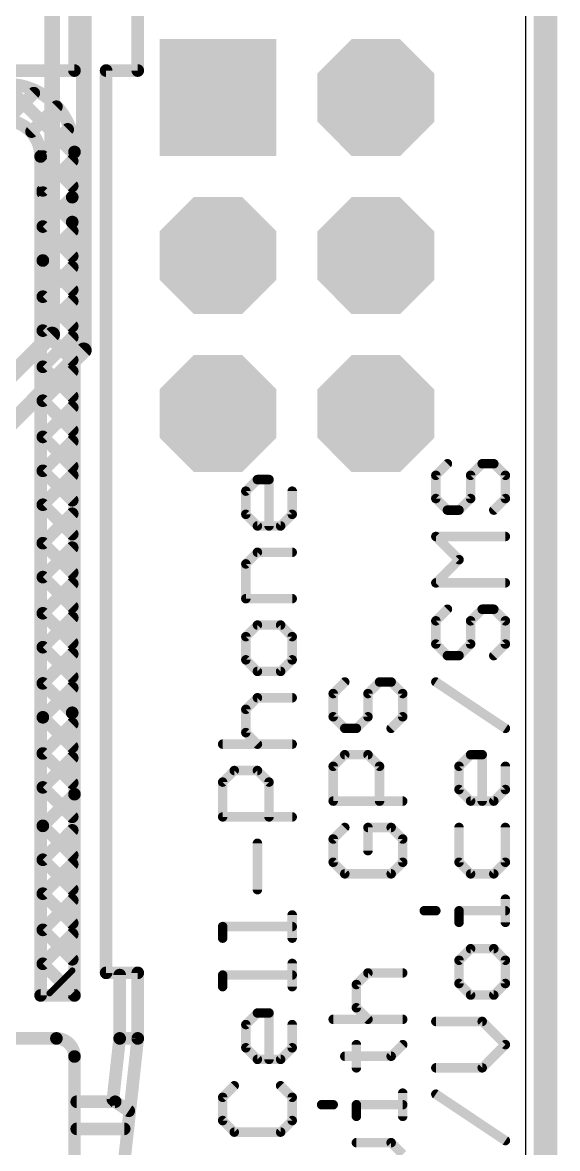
# Model space of a CAD drawing. Extents: x -21.4 to 69.1, y -5.3 to 64.3.
# Drawn here: x 60.48 to 69.09, y 13.59 to 31.69 of the extents above; entities that cross this region are included whole.
import ezdxf

# ---------------------------------------------------------------- set-up
doc = ezdxf.new("R2010")
doc.units = 0
for name, color, linetype in [('1', 12, 'CONTINUOUS'), ('16', 132, 'CONTINUOUS'), ('17', 110, 'CONTINUOUS'), ('20', 53, 'CONTINUOUS'), ('21', 40, 'CONTINUOUS'), ('29', 253, 'CONTINUOUS'), ('30', 253, 'CONTINUOUS'), ('51', 253, 'CONTINUOUS')]:
    doc.layers.add(name, color=color, linetype=linetype)

# ---------------------------------------------------------------- blocks, each defined once
blk = doc.blocks.new('OCTAGONP')
at = {"const_width": 0.5}
blk.add_lwpolyline([(-0.25, -0.1036), (-0.25, 0.1036), (-0.1036, 0.25), (0.1036, 0.25), (0.25, 0.1036), (0.25, -0.1036), (0.1036, -0.25), (-0.1036, -0.25), (-0.25, -0.1036), (-0.25, 0.1036)], dxfattribs=at)
blk = doc.blocks.new('SQUAREP')
blk.add_solid([(-0.5, -0.5), (0.5, -0.5), (-0.5, 0.5), (0.5, 0.5)])

msp = doc.modelspace()

# ---------------------------------------------------------------- linework, layer by layer
at = {"layer": '1', "const_width": 0.254}
for points in [[(68.961, -0.889), (68.961, 53.34)], [(60.96, 40.767), (60.96, 26.67)], [(61.468, 38.989), (61.468, 26.416)], [(49.403, 15.113), (60.96, 26.67)], [(49.657, 14.605), (61.468, 26.416)]]:
    msp.add_lwpolyline(points, dxfattribs=at)
at = {"layer": '1', "const_width": 0.127}
for points in [[(61.0049, 26.6251, 1), (60.9151, 26.7149)], [(60.8965, 26.67, 1), (61.0235, 26.67)], [(61.4045, 26.416, 1), (61.5315, 26.416)], [(61.5129, 26.3711, 1), (61.4231, 26.4609)]]:
    msp.add_lwpolyline(points, format="xyb", dxfattribs=at)
at = {"layer": '16', "const_width": 0.254}
msp.add_lwpolyline([(68.834, -0.889), (68.834, 53.34)], dxfattribs=at)
at = {"layer": '20'}
msp.add_line((68.58, 5.08), (68.58, 37.846), dxfattribs=at)
at = {"layer": '21'}
for points, const_width in [([(62.3367, 30.9143), (62.3367, 38.403)], 0.2032), ([(61.3188, 30.9143), (61.3188, 33.0228)], 0.2032), ([(46.1596, 30.9143), (61.3188, 30.9143)], 0.2032), ([(61.8277, 16.4095), (61.8277, 30.9143)], 0.2032), ([(61.8277, 30.9143), (62.3367, 30.9143)], 0.2032), ([(60.2282, 30.6598), (61.2824, 29.6056)], 0.2032), ([(60.2645, 30.1509), (60.6644, 30.5508)], 0.2032), ([(60.6281, 29.9328), (61.028, 30.3327)], 0.2032), ([(60.8098, 29.5692), (61.2097, 29.9691)], 0.2032), ([(61.3188, 29.6056), (61.3188, 19.2813)], 0.2032), ([(60.7735, 16.0459), (60.7735, 29.5329)], 0.2032), ([(60.8098, 29.5329), (61.2824, 29.0603)], 0.2032), ([(60.8098, 28.9876), (61.2824, 29.4602)], 0.2032), ([(60.8098, 28.9512), (61.2823, 28.4787)], 0.2032), ([(60.8098, 28.406), (61.2823, 28.8785)], 0.2032), ([(61.2823, 28.8785), (61.2824, 28.8785)], 0.2032), ([(60.8098, 28.406), (61.2824, 27.9334)], 0.2032), ([(61.2824, 28.3332), (60.8099, 27.8607)], 0.2032), ([(61.2823, 28.4787), (61.2824, 28.4787)], 0.2032), ([(60.8099, 27.8607), (60.8098, 27.8607)], 0.2032), ([(60.8098, 27.8607), (61.2824, 27.3881)], 0.2032), ([(61.2824, 27.7516), (60.8098, 27.279)], 0.2032), ([(60.8098, 27.279), (61.2824, 26.8064)], 0.2032), ([(61.2824, 27.2063), (60.8098, 26.7337)], 0.2032), ([(60.8098, 26.7337), (61.2824, 26.2611)], 0.2032), ([(61.2824, 26.6247), (60.8098, 26.1521)], 0.2032), ([(60.8098, 26.1521), (61.2824, 25.6795)], 0.2032), ([(61.2824, 26.0794), (60.8098, 25.6068)], 0.2032), ([(60.8098, 25.6068), (61.2824, 25.1342)], 0.2032), ([(61.2824, 25.4977), (60.8098, 25.0251)], 0.2032), ([(60.8098, 25.0251), (61.2824, 24.5525)], 0.2032), ([(61.2824, 24.9524), (60.8098, 24.4798)], 0.2032), ([(67.3177, 24.5935), (67.1312, 24.407)], 0.1524), ([(67.6905, 24.407), (67.877, 24.5935)], 0.1524), ([(67.877, 24.5935), (68.0634, 24.5935)], 0.1524), ([(68.0634, 24.5935), (68.2498, 24.407)], 0.1524), ([(60.8098, 24.4798), (61.2824, 24.0072)], 0.2032), ([(61.2824, 24.4071), (60.8098, 23.9345)], 0.2032), ([(67.1312, 24.407), (67.1312, 24.0342)], 0.1524), ([(67.6905, 24.0342), (67.6905, 24.407)], 0.1524), ([(68.2498, 24.407), (68.2498, 24.0342)], 0.1524), ([(64.0751, 24.153), (64.2615, 24.3395)], 0.1524), ([(64.2615, 24.3395), (64.448, 24.3395)], 0.1524), ([(64.448, 24.3395), (64.448, 23.5938)], 0.1524), ([(64.0751, 23.7802), (64.0751, 24.153)], 0.1524), ([(64.8208, 24.153), (64.8208, 23.7802)], 0.1524), ([(67.1312, 24.0342), (67.3177, 23.8478)], 0.1524), ([(67.5041, 23.8478), (67.6905, 24.0342)], 0.1524), ([(68.2498, 24.0342), (68.0634, 23.8478)], 0.1524), ([(60.8098, 23.9345), (61.2824, 23.4619)], 0.2032), ([(67.3177, 23.8478), (67.5041, 23.8478)], 0.1524), ([(61.2824, 23.7891), (60.8098, 23.3165)], 0.2032), ([(64.2615, 23.5938), (64.0751, 23.7802)], 0.1524), ([(64.8208, 23.7802), (64.6344, 23.5938)], 0.1524), ([(64.6344, 23.5938), (64.2615, 23.5938)], 0.1524), ([(60.8098, 23.3165), (61.2824, 22.8439)], 0.2032), ([(67.5041, 23.0512), (67.1312, 23.4241)], 0.1524), ([(67.1312, 23.4241), (68.2498, 23.4241)], 0.1524), ([(61.2824, 23.2438), (60.8098, 22.7712)], 0.2032), ([(64.0751, 22.9836), (64.2615, 23.1701)], 0.1524), ([(64.2615, 23.1701), (64.8208, 23.1701)], 0.1524), ([(64.0751, 22.4244), (64.0751, 22.9836)], 0.1524), ([(67.1312, 22.6784), (67.5041, 23.0512)], 0.1524), ([(60.8098, 22.7712), (61.2824, 22.2986)], 0.2032), ([(61.2824, 22.6622), (60.8098, 22.1896)], 0.2032), ([(68.2498, 22.6784), (67.1312, 22.6784)], 0.1524), ([(64.8208, 22.4244), (64.0751, 22.4244)], 0.1524), ([(60.8098, 22.1896), (61.2824, 21.717)], 0.2032), ([(67.3177, 22.2547), (67.1312, 22.0682)], 0.1524), ([(67.6905, 22.0682), (67.877, 22.2547)], 0.1524), ([(67.877, 22.2547), (68.0634, 22.2547)], 0.1524), ([(68.0634, 22.2547), (68.2498, 22.0682)], 0.1524), ([(61.2824, 22.1169), (60.8098, 21.6443)], 0.2032), ([(67.1312, 22.0682), (67.1312, 21.6954)], 0.1524), ([(67.6905, 21.6954), (67.6905, 22.0682)], 0.1524), ([(68.2498, 22.0682), (68.2498, 21.6954)], 0.1524), ([(64.2615, 22.0007), (64.0751, 21.8142)], 0.1524), ([(64.6344, 22.0007), (64.2615, 22.0007)], 0.1524), ([(64.8208, 21.8142), (64.6344, 22.0007)], 0.1524), ([(60.8098, 21.6443), (61.2824, 21.1717)], 0.2032), ([(64.0751, 21.8142), (64.0751, 21.4414)], 0.1524), ([(64.8208, 21.4414), (64.8208, 21.8142)], 0.1524), ([(67.1312, 21.6954), (67.3177, 21.509)], 0.1524), ([(67.5041, 21.509), (67.6905, 21.6954)], 0.1524), ([(68.2498, 21.6954), (68.0634, 21.509)], 0.1524), ([(61.2824, 21.5352), (60.8098, 21.0626)], 0.2032), ([(67.3177, 21.509), (67.5041, 21.509)], 0.1524), ([(64.0751, 21.4414), (64.2615, 21.255)], 0.1524), ([(64.6344, 21.255), (64.8208, 21.4414)], 0.1524), ([(64.2615, 21.255), (64.6344, 21.255)], 0.1524), ([(60.8098, 21.0626), (61.2823, 20.5901)], 0.2032), ([(61.2824, 20.9899), (60.8099, 20.5174)], 0.2032), ([(65.6667, 21.0853), (65.4802, 20.8989)], 0.1524), ([(66.0395, 20.8989), (66.2259, 21.0853)], 0.1524), ([(66.2259, 21.0853), (66.4124, 21.0853)], 0.1524), ([(66.4124, 21.0853), (66.5988, 20.8989)], 0.1524), ([(68.2498, 20.3396), (67.1312, 21.0853)], 0.1524), ([(64.0751, 20.6449), (64.2615, 20.8313)], 0.1524), ([(64.2615, 20.8313), (64.8208, 20.8313)], 0.1524), ([(65.4802, 20.8989), (65.4802, 20.526)], 0.1524), ([(66.0395, 20.526), (66.0395, 20.8989)], 0.1524), ([(66.5988, 20.8989), (66.5988, 20.526)], 0.1524), ([(61.2823, 20.5901), (61.2824, 20.5901)], 0.2032), ([(64.0751, 20.272), (64.0751, 20.6449)], 0.1524), ([(60.8099, 20.5174), (60.8098, 20.5174)], 0.2032), ([(60.8098, 20.5174), (61.2824, 20.0448)], 0.2032), ([(61.2824, 20.4083), (60.8098, 19.9357)], 0.2032), ([(65.4802, 20.526), (65.6667, 20.3396)], 0.1524), ([(65.8531, 20.3396), (66.0395, 20.526)], 0.1524), ([(66.5988, 20.526), (66.4124, 20.3396)], 0.1524), ([(64.2615, 20.0856), (64.0751, 20.272)], 0.1524), ([(65.6667, 20.3396), (65.8531, 20.3396)], 0.1524), ([(63.7022, 20.0856), (64.8208, 20.0856)], 0.1524), ([(60.8098, 19.9357), (61.2824, 19.4631)], 0.2032), ([(61.2824, 19.863), (60.8098, 19.3904)], 0.2032), ([(65.4802, 19.7295), (65.6667, 19.9159)], 0.1524), ([(65.6667, 19.9159), (66.0395, 19.9159)], 0.1524), ([(66.0395, 19.9159), (66.2259, 19.7295)], 0.1524), ([(67.5041, 19.7295), (67.6905, 19.9159)], 0.1524), ([(67.6905, 19.9159), (67.877, 19.9159)], 0.1524), ([(67.877, 19.9159), (67.877, 19.1702)], 0.1524), ([(63.7022, 19.4755), (63.8887, 19.6619)], 0.1524), ([(63.8887, 19.6619), (64.2615, 19.6619)], 0.1524), ([(64.2615, 19.6619), (64.448, 19.4755)], 0.1524), ([(65.4802, 19.1702), (65.4802, 19.7295)], 0.1524), ([(66.2259, 19.7295), (66.2259, 19.1702)], 0.1524), ([(67.5041, 19.3566), (67.5041, 19.7295)], 0.1524), ([(68.2498, 19.7295), (68.2498, 19.3566)], 0.1524), ([(63.7022, 18.9162), (63.7022, 19.4755)], 0.1524), ([(64.448, 19.4755), (64.448, 18.9162)], 0.1524), ([(60.8098, 19.3904), (61.2824, 18.9178)], 0.2032), ([(61.3188, 19.2813), (60.8099, 18.7724)], 0.2032), ([(61.3188, 19.2813), (61.3188, 16.0459)], 0.2032), ([(67.6905, 19.1702), (67.5041, 19.3566)], 0.1524), ([(68.2498, 19.3566), (68.0634, 19.1702)], 0.1524), ([(66.5988, 19.1702), (65.4802, 19.1702)], 0.1524), ([(68.0634, 19.1702), (67.6905, 19.1702)], 0.1524), ([(60.8099, 18.7724), (60.8098, 18.7724)], 0.2032), ([(60.8098, 18.7724), (61.2824, 18.2998)], 0.2032), ([(64.8208, 18.9162), (63.7022, 18.9162)], 0.1524), ([(61.2824, 18.6997), (60.8098, 18.2271)], 0.2032), ([(65.6667, 18.7465), (65.4802, 18.5601)], 0.1524), ([(66.4124, 18.7465), (66.0395, 18.7465)], 0.1524), ([(66.0395, 18.7465), (66.0395, 18.3736)], 0.1524), ([(66.5988, 18.5601), (66.4124, 18.7465)], 0.1524), ([(67.5041, 18.7465), (67.5041, 18.1872)], 0.1524), ([(68.2498, 18.1872), (68.2498, 18.7465)], 0.1524), ([(64.2615, 17.7468), (64.2615, 18.4925)], 0.1524), ([(65.4802, 18.5601), (65.4802, 18.1872)], 0.1524), ([(66.5988, 18.1872), (66.5988, 18.5601)], 0.1524), ([(60.8098, 18.2271), (61.2824, 17.7545)], 0.2032), ([(61.2824, 18.1544), (60.8098, 17.6818)], 0.2032), ([(65.4802, 18.1872), (65.6667, 18.0008)], 0.1524), ([(66.4124, 18.0008), (66.5988, 18.1872)], 0.1524), ([(67.5041, 18.1872), (67.6905, 18.0008)], 0.1524), ([(68.0634, 18.0008), (68.2498, 18.1872)], 0.1524), ([(65.6667, 18.0008), (66.4124, 18.0008)], 0.1524), ([(67.6905, 18.0008), (68.0634, 18.0008)], 0.1524), ([(60.8098, 17.6818), (61.2824, 17.2092)], 0.2032), ([(61.2824, 17.5728), (60.8098, 17.1002)], 0.2032), ([(68.2498, 17.2212), (68.2498, 17.594)], 0.1524), ([(64.8208, 16.9672), (64.8208, 17.34)], 0.1524), ([(66.9448, 17.4076), (67.1312, 17.4076)], 0.1524), ([(67.5041, 17.2212), (67.5041, 17.4076)], 0.1524), ([(67.5041, 17.4076), (68.2498, 17.4076)], 0.1524), ([(60.8098, 17.1002), (61.2824, 16.6276)], 0.2032), ([(63.7022, 16.9672), (63.7022, 17.1536)], 0.1524), ([(63.7022, 17.1536), (64.8208, 17.1536)], 0.1524), ([(61.2824, 17.0275), (60.8098, 16.5549)], 0.2032), ([(67.6905, 16.7975), (67.5041, 16.6111)], 0.1524), ([(68.0634, 16.7975), (67.6905, 16.7975)], 0.1524), ([(68.2498, 16.6111), (68.0634, 16.7975)], 0.1524), ([(60.8098, 16.5549), (61.2824, 16.0823)], 0.2032), ([(67.5041, 16.6111), (67.5041, 16.2382)], 0.1524), ([(68.2498, 16.2382), (68.2498, 16.6111)], 0.1524), ([(61.2824, 16.4458), (60.9189, 16.0823)], 0.1016), ([(62.3367, 16.4095), (61.8277, 16.4095)], 0.2032), ([(62.0458, 15.3552), (62.0458, 16.3731)], 0.2032), ([(62.3367, 15.3552), (62.3367, 16.4095)], 0.2032), ([(64.8208, 16.1876), (64.8208, 16.5604)], 0.1524), ([(65.8531, 16.2213), (66.0395, 16.4077)], 0.1524), ([(66.0395, 16.4077), (66.5988, 16.4077)], 0.1524), ([(63.7022, 16.1876), (63.7022, 16.374)], 0.1524), ([(63.7022, 16.374), (64.8208, 16.374)], 0.1524), ([(65.8531, 15.8484), (65.8531, 16.2213)], 0.1524), ([(67.5041, 16.2382), (67.6905, 16.0518)], 0.1524), ([(68.0634, 16.0518), (68.2498, 16.2382)], 0.1524), ([(61.3188, 16.0459), (60.7735, 16.0459)], 0.2032), ([(67.6905, 16.0518), (68.0634, 16.0518)], 0.1524), ([(64.0751, 15.5775), (64.2615, 15.7639)], 0.1524), ([(64.2615, 15.7639), (64.448, 15.7639)], 0.1524), ([(64.448, 15.7639), (64.448, 15.0182)], 0.1524), ([(66.0395, 15.662), (65.8531, 15.8484)], 0.1524), ([(64.0751, 15.2046), (64.0751, 15.5775)], 0.1524), ([(64.8208, 15.5775), (64.8208, 15.2046)], 0.1524), ([(65.4802, 15.662), (66.5988, 15.662)], 0.1524), ([(67.877, 15.6281), (67.1312, 15.6281)], 0.1524), ([(68.2498, 15.2552), (67.877, 15.6281)], 0.1524), ([(46.3413, 15.3552), (61.028, 15.3552)], 0.2032), ([(61.9004, 11.3927), (62.3367, 15.3552)], 0.2032), ([(61.9368, 14.3737), (62.0458, 15.3552)], 0.2032), ([(62.0458, 15.3552), (62.3003, 15.3552)], 0.2032), ([(64.2615, 15.0182), (64.0751, 15.2046)], 0.1524), ([(64.8208, 15.2046), (64.6344, 15.0182)], 0.1524), ([(65.8531, 14.8824), (65.8531, 15.2552)], 0.1524), ([(66.4124, 15.0688), (66.5988, 15.2552)], 0.1524), ([(67.877, 14.8824), (68.2498, 15.2552)], 0.1524), ([(61.3188, 15.0644), (61.3188, 10.5566)], 0.2032), ([(64.6344, 15.0182), (64.2615, 15.0182)], 0.1524), ([(65.6667, 15.0688), (66.4124, 15.0688)], 0.1524), ([(67.1312, 14.8824), (67.877, 14.8824)], 0.1524), ([(63.8887, 14.5945), (63.7022, 14.4081)], 0.1524), ([(64.8208, 14.4081), (64.6344, 14.5945)], 0.1524), ([(63.7022, 14.4081), (63.7022, 14.0352)], 0.1524), ([(64.8208, 14.0352), (64.8208, 14.4081)], 0.1524), ([(66.5988, 14.1028), (66.5988, 14.4756)], 0.1524), ([(68.2498, 13.713), (67.1312, 14.4587)], 0.1524), ([(61.3551, 14.3373), (61.9731, 14.3373)], 0.2032), ([(61.9731, 14.3373), (62.1912, 14.1919)], 0.2032), ([(65.2938, 14.2892), (65.4802, 14.2892)], 0.1524), ([(65.8531, 14.1028), (65.8531, 14.2892)], 0.1524), ([(65.8531, 14.2892), (66.5988, 14.2892)], 0.1524), ([(61.3551, 13.9011), (62.1185, 13.9011)], 0.2032), ([(63.7022, 14.0352), (63.8887, 13.8488)], 0.1524), ([(64.6344, 13.8488), (64.8208, 14.0352)], 0.1524), ([(63.8887, 13.8488), (64.6344, 13.8488)], 0.1524), ([(66.4124, 13.6791), (65.8531, 13.6791)], 0.1524), ([(66.5988, 13.4927), (66.4124, 13.6791)], 0.1524)]:
    msp.add_lwpolyline(points, dxfattribs=dict(at, const_width=const_width))
for points, const_width in [([(61.268, 30.9143, 1), (61.3696, 30.9143)], 0.1016), ([(61.3188, 30.8635, 1), (61.3188, 30.9651)], 0.1016), ([(61.8785, 30.9143, 1), (61.7769, 30.9143)], 0.1016), ([(61.8277, 30.9651, 1), (61.8277, 30.8635)], 0.1016), ([(62.2859, 30.9143, 1), (62.3875, 30.9143)], 0.1016), ([(62.3367, 30.8635, 1), (62.3367, 30.9651)], 0.1016), ([(61.3188, 29.6056, 0.4142), (60.2282, 30.6962)], 0.2032), ([(60.7003, 30.5149, 1), (60.6285, 30.5867)], 0.1016), ([(61.0639, 30.2968, 1), (60.9921, 30.3686)], 0.1016), ([(60.7735, 29.5329, 0.4142), (60.1919, 30.1145)], 0.2032), ([(61.2456, 29.9332, 1), (61.1738, 30.005)], 0.1016), ([(60.5922, 29.9687, 1), (60.664, 29.8969)], 0.1016), ([(61.2465, 29.5697, 1), (61.3183, 29.6415)], 0.1016), ([(61.3696, 29.6056, 1), (61.268, 29.6056)], 0.1016), ([(60.8243, 29.5329, 1), (60.7227, 29.5329)], 0.1016), ([(60.7227, 29.5329, 1), (60.8243, 29.5329)], 0.1016), ([(60.7739, 29.6051, 1), (60.8457, 29.5333)], 0.1016), ([(60.8457, 29.5688, 1), (60.7739, 29.497)], 0.1016), ([(61.3183, 29.4243, 1), (61.2465, 29.4961)], 0.1016), ([(61.268, 29.6056, 1), (61.3696, 29.6056)], 0.1016), ([(61.2465, 29.0244, 1), (61.3183, 29.0962)], 0.1016), ([(60.7739, 29.0235, 1), (60.8457, 28.9517)], 0.1016), ([(60.8457, 28.9871, 1), (60.7739, 28.9153)], 0.1016), ([(61.2823, 28.9293, 1), (61.2823, 28.8277)], 0.1016), ([(61.3182, 28.8426, 1), (61.2464, 28.9144)], 0.1016), ([(61.2824, 28.8277, 1), (61.2824, 28.9293)], 0.1016), ([(60.8457, 28.4419, 1), (60.7739, 28.3701)], 0.1016), ([(60.7739, 28.4419, 1), (60.8457, 28.3701)], 0.1016), ([(61.2823, 28.5295, 1), (61.2823, 28.4279)], 0.1016), ([(61.2464, 28.4428, 1), (61.3182, 28.5146)], 0.1016), ([(61.3183, 28.2973, 1), (61.2465, 28.3691)], 0.1016), ([(61.2824, 28.4279, 1), (61.2824, 28.5295)], 0.1016), ([(60.8098, 27.9115, 1), (60.8098, 27.8099)], 0.1016), ([(60.8457, 27.8966, 1), (60.7739, 27.8248)], 0.1016), ([(60.774, 27.8966, 1), (60.8458, 27.8248)], 0.1016), ([(60.8099, 27.8099, 1), (60.8099, 27.9115)], 0.1016), ([(61.2465, 27.8975, 1), (61.3183, 27.9693)], 0.1016), ([(61.3183, 27.7157, 1), (61.2465, 27.7875)], 0.1016), ([(60.8457, 27.3149, 1), (60.7739, 27.2431)], 0.1016), ([(60.7739, 27.3149, 1), (60.8457, 27.2431)], 0.1016), ([(61.2465, 27.3522, 1), (61.3183, 27.424)], 0.1016), ([(61.3183, 27.1704, 1), (61.2465, 27.2422)], 0.1016), ([(60.8457, 26.7696, 1), (60.7739, 26.6978)], 0.1016), ([(60.7739, 26.7696, 1), (60.8457, 26.6978)], 0.1016), ([(61.2465, 26.7705, 1), (61.3183, 26.8423)], 0.1016), ([(61.3183, 26.5888, 1), (61.2465, 26.6606)], 0.1016), ([(60.8457, 26.188, 1), (60.7739, 26.1162)], 0.1016), ([(61.2465, 26.2252, 1), (61.3183, 26.297)], 0.1016), ([(60.7739, 26.188, 1), (60.8457, 26.1162)], 0.1016), ([(61.3183, 26.0435, 1), (61.2465, 26.1153)], 0.1016), ([(60.8457, 25.6427, 1), (60.7739, 25.5709)], 0.1016), ([(61.2465, 25.6436, 1), (61.3183, 25.7154)], 0.1016), ([(60.7739, 25.6427, 1), (60.8457, 25.5709)], 0.1016), ([(61.3183, 25.4618, 1), (61.2465, 25.5336)], 0.1016), ([(61.2465, 25.0983, 1), (61.3183, 25.1701)], 0.1016), ([(60.8457, 25.061, 1), (60.7739, 24.9892)], 0.1016), ([(60.7739, 25.061, 1), (60.8457, 24.9892)], 0.1016), ([(61.3183, 24.9165, 1), (61.2465, 24.9883)], 0.1016), ([(61.2465, 24.5166, 1), (61.3183, 24.5884)], 0.1016), ([(67.3446, 24.5665, 1), (67.2907, 24.6204)], 0.0762), ([(67.877, 24.6316, 1), (67.877, 24.5554)], 0.0762), ([(67.9039, 24.5665, 1), (67.85, 24.6204)], 0.0762), ([(68.0903, 24.6204, 1), (68.0364, 24.5665)], 0.0762), ([(68.0634, 24.5554, 1), (68.0634, 24.6316)], 0.0762), ([(60.8457, 24.5157, 1), (60.7739, 24.4439)], 0.1016), ([(60.7739, 24.5157, 1), (60.8457, 24.4439)], 0.1016), ([(61.3183, 24.3712, 1), (61.2465, 24.443)], 0.1016), ([(67.1693, 24.407, 1), (67.0931, 24.407)], 0.0762), ([(67.1043, 24.434, 1), (67.1582, 24.3801)], 0.0762), ([(67.7286, 24.407, 1), (67.6524, 24.407)], 0.0762), ([(67.6636, 24.434, 1), (67.7175, 24.3801)], 0.0762), ([(68.2879, 24.407, 1), (68.2117, 24.407)], 0.0762), ([(68.2229, 24.3801, 1), (68.2767, 24.434)], 0.0762), ([(64.2615, 24.3776, 1), (64.2615, 24.3014)], 0.0762), ([(64.2885, 24.3125, 1), (64.2346, 24.3664)], 0.0762), ([(64.4861, 24.3395, 1), (64.4099, 24.3395)], 0.0762), ([(64.448, 24.3014, 1), (64.448, 24.3776)], 0.0762), ([(61.2465, 23.9713, 1), (61.3183, 24.0431)], 0.1016), ([(64.1132, 24.153, 1), (64.037, 24.153)], 0.0762), ([(64.0482, 24.18, 1), (64.102, 24.1261)], 0.0762), ([(64.8589, 24.153, 1), (64.7827, 24.153)], 0.0762), ([(67.1582, 24.0611, 1), (67.1043, 24.0072)], 0.0762), ([(67.7175, 24.0072, 1), (67.6636, 24.0611)], 0.0762), ([(68.2767, 24.0072, 1), (68.2229, 24.0611)], 0.0762), ([(60.8457, 23.9704, 1), (60.7739, 23.8986)], 0.1016), ([(60.7739, 23.9704, 1), (60.8457, 23.8986)], 0.1016), ([(67.0931, 24.0342, 1), (67.1693, 24.0342)], 0.0762), ([(67.3177, 23.8859, 1), (67.3177, 23.8097)], 0.0762), ([(67.2907, 23.8208, 1), (67.3446, 23.8747)], 0.0762), ([(67.4772, 23.8747, 1), (67.531, 23.8208)], 0.0762), ([(67.5041, 23.8097, 1), (67.5041, 23.8859)], 0.0762), ([(67.6524, 24.0342, 1), (67.7286, 24.0342)], 0.0762), ([(68.0364, 23.8747, 1), (68.0903, 23.8208)], 0.0762), ([(68.2117, 24.0342, 1), (68.2879, 24.0342)], 0.0762), ([(61.3183, 23.7532, 1), (61.2465, 23.825)], 0.1016), ([(64.102, 23.8071, 1), (64.0482, 23.7532)], 0.0762), ([(64.037, 23.7802, 1), (64.1132, 23.7802)], 0.0762), ([(64.7827, 23.7802, 1), (64.8589, 23.7802)], 0.0762), ([(64.8477, 23.7532, 1), (64.7939, 23.8071)], 0.0762), ([(61.2465, 23.426, 1), (61.3183, 23.4978)], 0.1016), ([(64.2615, 23.6319, 1), (64.2615, 23.5557)], 0.0762), ([(64.2346, 23.5668, 1), (64.2885, 23.6207)], 0.0762), ([(64.4099, 23.5938, 1), (64.4861, 23.5938)], 0.0762), ([(64.6074, 23.6207, 1), (64.6613, 23.5668)], 0.0762), ([(64.6344, 23.5557, 1), (64.6344, 23.6319)], 0.0762), ([(60.8457, 23.3524, 1), (60.7739, 23.2806)], 0.1016), ([(60.7739, 23.3524, 1), (60.8457, 23.2806)], 0.1016), ([(67.1582, 23.451, 1), (67.1043, 23.3971)], 0.0762), ([(67.1312, 23.4622, 1), (67.1312, 23.386)], 0.0762), ([(68.2498, 23.386, 1), (68.2498, 23.4622)], 0.0762), ([(61.3183, 23.2079, 1), (61.2465, 23.2797)], 0.1016), ([(64.2615, 23.2082, 1), (64.2615, 23.132)], 0.0762), ([(64.2885, 23.1431, 1), (64.2346, 23.197)], 0.0762), ([(64.8208, 23.132, 1), (64.8208, 23.2082)], 0.0762), ([(64.1132, 22.9836, 1), (64.037, 22.9836)], 0.0762), ([(64.0482, 23.0106, 1), (64.102, 22.9567)], 0.0762), ([(67.531, 23.0243, 1), (67.4772, 23.0782)], 0.0762), ([(67.4772, 23.0243, 1), (67.531, 23.0782)], 0.0762), ([(60.8457, 22.8071, 1), (60.7739, 22.7353)], 0.1016), ([(60.7739, 22.8071, 1), (60.8457, 22.7353)], 0.1016), ([(61.2465, 22.808, 1), (61.3183, 22.8798)], 0.1016), ([(61.3183, 22.6263, 1), (61.2465, 22.6981)], 0.1016), ([(67.1312, 22.7165, 1), (67.1312, 22.6403)], 0.0762), ([(67.1043, 22.7053, 1), (67.1582, 22.6514)], 0.0762), ([(68.2498, 22.6403, 1), (68.2498, 22.7165)], 0.0762), ([(64.0751, 22.4625, 1), (64.0751, 22.3863)], 0.0762), ([(64.037, 22.4244, 1), (64.1132, 22.4244)], 0.0762), ([(64.8208, 22.3863, 1), (64.8208, 22.4625)], 0.0762), ([(60.8457, 22.2255, 1), (60.7739, 22.1537)], 0.1016), ([(60.7739, 22.2255, 1), (60.8457, 22.1537)], 0.1016), ([(61.2465, 22.2627, 1), (61.3183, 22.3345)], 0.1016), ([(67.3446, 22.2277, 1), (67.2907, 22.2816)], 0.0762), ([(67.877, 22.2928, 1), (67.877, 22.2166)], 0.0762), ([(67.9039, 22.2277, 1), (67.85, 22.2816)], 0.0762), ([(68.0903, 22.2816, 1), (68.0364, 22.2277)], 0.0762), ([(68.0634, 22.2166, 1), (68.0634, 22.2928)], 0.0762), ([(61.3183, 22.081, 1), (61.2465, 22.1528)], 0.1016), ([(67.1693, 22.0682, 1), (67.0931, 22.0682)], 0.0762), ([(67.1043, 22.0952, 1), (67.1582, 22.0413)], 0.0762), ([(67.7286, 22.0682, 1), (67.6524, 22.0682)], 0.0762), ([(67.6636, 22.0952, 1), (67.7175, 22.0413)], 0.0762), ([(68.2879, 22.0682, 1), (68.2117, 22.0682)], 0.0762), ([(68.2229, 22.0413, 1), (68.2767, 22.0952)], 0.0762), ([(64.2615, 22.0388, 1), (64.2615, 21.9626)], 0.0762), ([(64.2885, 21.9737, 1), (64.2346, 22.0276)], 0.0762), ([(64.6613, 22.0276, 1), (64.6074, 21.9737)], 0.0762), ([(64.6344, 21.9626, 1), (64.6344, 22.0388)], 0.0762), ([(60.8457, 21.6802, 1), (60.7739, 21.6084)], 0.1016), ([(60.7739, 21.6802, 1), (60.8457, 21.6084)], 0.1016), ([(61.2465, 21.6811, 1), (61.3183, 21.7529)], 0.1016), ([(64.1132, 21.8142, 1), (64.037, 21.8142)], 0.0762), ([(64.0482, 21.8412, 1), (64.102, 21.7873)], 0.0762), ([(64.8589, 21.8142, 1), (64.7827, 21.8142)], 0.0762), ([(64.7939, 21.7873, 1), (64.8477, 21.8412)], 0.0762), ([(67.0931, 21.6954, 1), (67.1693, 21.6954)], 0.0762), ([(67.1582, 21.7223, 1), (67.1043, 21.6685)], 0.0762), ([(67.6524, 21.6954, 1), (67.7286, 21.6954)], 0.0762), ([(67.7175, 21.6685, 1), (67.6636, 21.7223)], 0.0762), ([(68.2117, 21.6954, 1), (68.2879, 21.6954)], 0.0762), ([(68.2767, 21.6685, 1), (68.2229, 21.7223)], 0.0762), ([(61.3183, 21.4993, 1), (61.2465, 21.5711)], 0.1016), ([(67.3177, 21.5471, 1), (67.3177, 21.4709)], 0.0762), ([(67.2907, 21.482, 1), (67.3446, 21.5359)], 0.0762), ([(67.4772, 21.5359, 1), (67.531, 21.482)], 0.0762), ([(67.5041, 21.4709, 1), (67.5041, 21.5471)], 0.0762), ([(68.0364, 21.5359, 1), (68.0903, 21.482)], 0.0762), ([(64.037, 21.4414, 1), (64.1132, 21.4414)], 0.0762), ([(64.102, 21.4683, 1), (64.0482, 21.4145)], 0.0762), ([(64.7827, 21.4414, 1), (64.8589, 21.4414)], 0.0762), ([(64.8477, 21.4145, 1), (64.7939, 21.4683)], 0.0762), ([(61.2465, 21.1358, 1), (61.3183, 21.2076)], 0.1016), ([(64.2615, 21.2931, 1), (64.2615, 21.2169)], 0.0762), ([(64.2346, 21.228, 1), (64.2885, 21.2819)], 0.0762), ([(64.6074, 21.2819, 1), (64.6613, 21.228)], 0.0762), ([(64.6344, 21.2169, 1), (64.6344, 21.2931)], 0.0762), ([(60.8457, 21.0985, 1), (60.7739, 21.0267)], 0.1016), ([(60.7739, 21.0985, 1), (60.8457, 21.0267)], 0.1016), ([(61.3183, 20.954, 1), (61.2465, 21.0258)], 0.1016), ([(65.6936, 21.0583, 1), (65.6397, 21.1122)], 0.0762), ([(66.2259, 21.1234, 1), (66.2259, 21.0472)], 0.0762), ([(66.2529, 21.0583, 1), (66.199, 21.1122)], 0.0762), ([(66.4393, 21.1122, 1), (66.3854, 21.0583)], 0.0762), ([(66.4124, 21.0472, 1), (66.4124, 21.1234)], 0.0762), ([(67.1524, 21.117, 1), (67.1101, 21.0536)], 0.0762), ([(64.2615, 20.8694, 1), (64.2615, 20.7932)], 0.0762), ([(64.2885, 20.8043, 1), (64.2346, 20.8582)], 0.0762), ([(64.8208, 20.7932, 1), (64.8208, 20.8694)], 0.0762), ([(65.5183, 20.8989, 1), (65.4421, 20.8989)], 0.0762), ([(65.4533, 20.9258, 1), (65.5072, 20.8719)], 0.0762), ([(66.0776, 20.8989, 1), (66.0014, 20.8989)], 0.0762), ([(66.0126, 20.9258, 1), (66.0665, 20.8719)], 0.0762), ([(66.6369, 20.8989, 1), (66.5607, 20.8989)], 0.0762), ([(66.5719, 20.8719, 1), (66.6257, 20.9258)], 0.0762), ([(61.2823, 20.6409, 1), (61.2823, 20.5393)], 0.1016), ([(61.2464, 20.5542, 1), (61.3182, 20.626)], 0.1016), ([(61.2824, 20.5393, 1), (61.2824, 20.6409)], 0.1016), ([(64.1132, 20.6449, 1), (64.037, 20.6449)], 0.0762), ([(64.0482, 20.6718, 1), (64.102, 20.6179)], 0.0762), ([(60.8098, 20.5682, 1), (60.8098, 20.4666)], 0.1016), ([(60.8457, 20.5533, 1), (60.7739, 20.4815)], 0.1016), ([(60.774, 20.5533, 1), (60.8458, 20.4815)], 0.1016), ([(60.8099, 20.4666, 1), (60.8099, 20.5682)], 0.1016), ([(61.3183, 20.3724, 1), (61.2465, 20.4442)], 0.1016), ([(65.4421, 20.526, 1), (65.5183, 20.526)], 0.0762), ([(65.5072, 20.5529, 1), (65.4533, 20.4991)], 0.0762), ([(66.0014, 20.526, 1), (66.0776, 20.526)], 0.0762), ([(66.0665, 20.4991, 1), (66.0126, 20.5529)], 0.0762), ([(66.5607, 20.526, 1), (66.6369, 20.526)], 0.0762), ([(66.6257, 20.4991, 1), (66.5719, 20.5529)], 0.0762), ([(64.037, 20.272, 1), (64.1132, 20.272)], 0.0762), ([(64.102, 20.2989, 1), (64.0482, 20.2451)], 0.0762), ([(65.6667, 20.3777, 1), (65.6667, 20.3015)], 0.0762), ([(65.6397, 20.3126, 1), (65.6936, 20.3665)], 0.0762), ([(65.8262, 20.3665, 1), (65.88, 20.3126)], 0.0762), ([(65.8531, 20.3015, 1), (65.8531, 20.3777)], 0.0762), ([(66.3854, 20.3665, 1), (66.4393, 20.3126)], 0.0762), ([(68.2287, 20.3079, 1), (68.2709, 20.3713)], 0.0762), ([(61.2465, 20.0089, 1), (61.3183, 20.0807)], 0.1016), ([(63.7022, 20.1237, 1), (63.7022, 20.0475)], 0.0762), ([(64.2346, 20.0586, 1), (64.2885, 20.1125)], 0.0762), ([(64.8208, 20.0475, 1), (64.8208, 20.1237)], 0.0762), ([(60.8457, 19.9716, 1), (60.7739, 19.8998)], 0.1016), ([(60.7739, 19.9716, 1), (60.8457, 19.8998)], 0.1016), ([(61.3183, 19.8271, 1), (61.2465, 19.8989)], 0.1016), ([(65.6667, 19.954, 1), (65.6667, 19.8778)], 0.0762), ([(65.6936, 19.8889, 1), (65.6397, 19.9428)], 0.0762), ([(66.0665, 19.9428, 1), (66.0126, 19.8889)], 0.0762), ([(66.0395, 19.8778, 1), (66.0395, 19.954)], 0.0762), ([(67.6905, 19.954, 1), (67.6905, 19.8778)], 0.0762), ([(67.7175, 19.8889, 1), (67.6636, 19.9428)], 0.0762), ([(67.9151, 19.9159, 1), (67.8389, 19.9159)], 0.0762), ([(67.877, 19.8778, 1), (67.877, 19.954)], 0.0762), ([(63.8887, 19.7, 1), (63.8887, 19.6238)], 0.0762), ([(63.9156, 19.6349, 1), (63.8617, 19.6888)], 0.0762), ([(64.2885, 19.6888, 1), (64.2346, 19.6349)], 0.0762), ([(64.2615, 19.6238, 1), (64.2615, 19.7)], 0.0762), ([(65.5183, 19.7295, 1), (65.4421, 19.7295)], 0.0762), ([(65.4533, 19.7564, 1), (65.5072, 19.7025)], 0.0762), ([(66.264, 19.7295, 1), (66.1878, 19.7295)], 0.0762), ([(66.199, 19.7025, 1), (66.2529, 19.7564)], 0.0762), ([(67.5422, 19.7295, 1), (67.466, 19.7295)], 0.0762), ([(67.4772, 19.7564, 1), (67.531, 19.7025)], 0.0762), ([(68.2879, 19.7295, 1), (68.2117, 19.7295)], 0.0762), ([(61.2465, 19.4272, 1), (61.3183, 19.499)], 0.1016), ([(63.7403, 19.4755, 1), (63.6641, 19.4755)], 0.0762), ([(64.4861, 19.4755, 1), (64.4099, 19.4755)], 0.0762), ([(60.8457, 19.4263, 1), (60.7739, 19.3545)], 0.1016), ([(60.7739, 19.4263, 1), (60.8457, 19.3545)], 0.1016), ([(61.3696, 19.2813, 1), (61.268, 19.2813)], 0.1016), ([(61.3547, 19.2454, 1), (61.2829, 19.3172)], 0.1016), ([(63.6753, 19.5024, 1), (63.7292, 19.4485)], 0.0762), ([(64.421, 19.4485, 1), (64.4749, 19.5024)], 0.0762), ([(67.466, 19.3566, 1), (67.5422, 19.3566)], 0.0762), ([(67.531, 19.3835, 1), (67.4772, 19.3297)], 0.0762), ([(68.2117, 19.3566, 1), (68.2879, 19.3566)], 0.0762), ([(68.2767, 19.3297, 1), (68.2229, 19.3835)], 0.0762), ([(61.268, 19.2813, 1), (61.3696, 19.2813)], 0.1016), ([(65.4802, 19.2083, 1), (65.4802, 19.1321)], 0.0762), ([(65.4421, 19.1702, 1), (65.5183, 19.1702)], 0.0762), ([(66.1878, 19.1702, 1), (66.264, 19.1702)], 0.0762), ([(66.5988, 19.1321, 1), (66.5988, 19.2083)], 0.0762), ([(67.6905, 19.2083, 1), (67.6905, 19.1321)], 0.0762), ([(67.6636, 19.1432, 1), (67.7175, 19.1971)], 0.0762), ([(67.8389, 19.1702, 1), (67.9151, 19.1702)], 0.0762), ([(68.0364, 19.1971, 1), (68.0903, 19.1432)], 0.0762), ([(68.0634, 19.1321, 1), (68.0634, 19.2083)], 0.0762), ([(60.8098, 18.8232, 1), (60.8098, 18.7216)], 0.1016), ([(60.8457, 18.8083, 1), (60.7739, 18.7365)], 0.1016), ([(60.774, 18.8083, 1), (60.8458, 18.7365)], 0.1016), ([(60.8099, 18.7216, 1), (60.8099, 18.8232)], 0.1016), ([(61.2465, 18.8819, 1), (61.3183, 18.9537)], 0.1016), ([(63.7022, 18.9543, 1), (63.7022, 18.8781)], 0.0762), ([(63.6641, 18.9162, 1), (63.7403, 18.9162)], 0.0762), ([(64.4099, 18.9162, 1), (64.4861, 18.9162)], 0.0762), ([(64.8208, 18.8781, 1), (64.8208, 18.9543)], 0.0762), ([(61.3183, 18.6638, 1), (61.2465, 18.7356)], 0.1016), ([(65.6936, 18.7196, 1), (65.6397, 18.7734)], 0.0762), ([(66.0395, 18.7846, 1), (66.0395, 18.7084)], 0.0762), ([(66.0776, 18.7465, 1), (66.0014, 18.7465)], 0.0762), ([(66.4393, 18.7734, 1), (66.3854, 18.7196)], 0.0762), ([(66.4124, 18.7084, 1), (66.4124, 18.7846)], 0.0762), ([(67.5422, 18.7465, 1), (67.466, 18.7465)], 0.0762), ([(68.2879, 18.7465, 1), (68.2117, 18.7465)], 0.0762), ([(64.2996, 18.4925, 1), (64.2234, 18.4925)], 0.0762), ([(65.5183, 18.5601, 1), (65.4421, 18.5601)], 0.0762), ([(65.4533, 18.587, 1), (65.5072, 18.5331)], 0.0762), ([(66.6369, 18.5601, 1), (66.5607, 18.5601)], 0.0762), ([(66.5719, 18.5331, 1), (66.6257, 18.587)], 0.0762), ([(60.8457, 18.263, 1), (60.7739, 18.1912)], 0.1016), ([(60.7739, 18.263, 1), (60.8457, 18.1912)], 0.1016), ([(61.2465, 18.2639, 1), (61.3183, 18.3357)], 0.1016), ([(66.0014, 18.3736, 1), (66.0776, 18.3736)], 0.0762), ([(61.3183, 18.1185, 1), (61.2465, 18.1903)], 0.1016), ([(65.5072, 18.2142, 1), (65.4533, 18.1603)], 0.0762), ([(65.4421, 18.1872, 1), (65.5183, 18.1872)], 0.0762), ([(66.5607, 18.1872, 1), (66.6369, 18.1872)], 0.0762), ([(66.6257, 18.1603, 1), (66.5719, 18.2142)], 0.0762), ([(67.466, 18.1872, 1), (67.5422, 18.1872)], 0.0762), ([(67.531, 18.2141, 1), (67.4772, 18.1603)], 0.0762), ([(68.2117, 18.1872, 1), (68.2879, 18.1872)], 0.0762), ([(68.2767, 18.1603, 1), (68.2229, 18.2141)], 0.0762), ([(65.6667, 18.0389, 1), (65.6667, 17.9627)], 0.0762), ([(65.6397, 17.9738, 1), (65.6936, 18.0277)], 0.0762), ([(66.3854, 18.0277, 1), (66.4393, 17.9738)], 0.0762), ([(66.4124, 17.9627, 1), (66.4124, 18.0389)], 0.0762), ([(67.6905, 18.0389, 1), (67.6905, 17.9627)], 0.0762), ([(67.6636, 17.9738, 1), (67.7175, 18.0277)], 0.0762), ([(68.0364, 18.0277, 1), (68.0903, 17.9738)], 0.0762), ([(68.0634, 17.9627, 1), (68.0634, 18.0389)], 0.0762), ([(60.8457, 17.7177, 1), (60.7739, 17.6459)], 0.1016), ([(60.7739, 17.7177, 1), (60.8457, 17.6459)], 0.1016), ([(61.2465, 17.7186, 1), (61.3183, 17.7904)], 0.1016), ([(64.2234, 17.7468, 1), (64.2996, 17.7468)], 0.0762), ([(61.3183, 17.5369, 1), (61.2465, 17.6087)], 0.1016), ([(68.2879, 17.594, 1), (68.2117, 17.594)], 0.0762), ([(64.8589, 17.34, 1), (64.7827, 17.34)], 0.0762), ([(66.9448, 17.4457, 1), (66.9448, 17.3695)], 0.0762), ([(67.1312, 17.3695, 1), (67.1312, 17.4457)], 0.0762), ([(67.5422, 17.4076, 1), (67.466, 17.4076)], 0.0762), ([(67.5041, 17.4457, 1), (67.5041, 17.3695)], 0.0762), ([(68.2498, 17.3695, 1), (68.2498, 17.4457)], 0.0762), ([(60.8457, 17.1361, 1), (60.7739, 17.0643)], 0.1016), ([(61.2465, 17.1733, 1), (61.3183, 17.2451)], 0.1016), ([(63.7403, 17.1536, 1), (63.6641, 17.1536)], 0.0762), ([(63.7022, 17.1917, 1), (63.7022, 17.1155)], 0.0762), ([(64.8208, 17.1155, 1), (64.8208, 17.1917)], 0.0762), ([(67.466, 17.2212, 1), (67.5422, 17.2212)], 0.0762), ([(68.2117, 17.2212, 1), (68.2879, 17.2212)], 0.0762), ([(60.7739, 17.1361, 1), (60.8457, 17.0643)], 0.1016), ([(61.3183, 16.9916, 1), (61.2465, 17.0634)], 0.1016), ([(63.6641, 16.9672, 1), (63.7403, 16.9672)], 0.0762), ([(64.7827, 16.9672, 1), (64.8589, 16.9672)], 0.0762), ([(67.6905, 16.8356, 1), (67.6905, 16.7594)], 0.0762), ([(67.7175, 16.7705, 1), (67.6636, 16.8244)], 0.0762), ([(68.0903, 16.8244, 1), (68.0364, 16.7706)], 0.0762), ([(68.0634, 16.7594, 1), (68.0634, 16.8356)], 0.0762), ([(60.8457, 16.5908, 1), (60.7739, 16.519)], 0.1016), ([(61.2465, 16.5917, 1), (61.3183, 16.6635)], 0.1016), ([(67.5422, 16.6111, 1), (67.466, 16.6111)], 0.0762), ([(67.4772, 16.638, 1), (67.531, 16.5841)], 0.0762), ([(68.2879, 16.6111, 1), (68.2117, 16.6111)], 0.0762), ([(68.2229, 16.5841, 1), (68.2767, 16.638)], 0.0762), ([(60.7739, 16.5908, 1), (60.8457, 16.519)], 0.1016), ([(61.3004, 16.4278, 1), (61.2644, 16.4638)], 0.0508), ([(61.8277, 16.4603, 1), (61.8277, 16.3587)], 0.1016), ([(62.0966, 16.3731, 1), (61.995, 16.3731)], 0.1016), ([(62.3875, 16.4095, 1), (62.2859, 16.4095)], 0.1016), ([(62.3367, 16.3587, 1), (62.3367, 16.4603)], 0.1016), ([(64.8589, 16.5604, 1), (64.7827, 16.5604)], 0.0762), ([(66.0395, 16.4458, 1), (66.0395, 16.3696)], 0.0762), ([(66.0665, 16.3808, 1), (66.0126, 16.4346)], 0.0762), ([(66.5988, 16.3696, 1), (66.5988, 16.4458)], 0.0762), ([(61.7769, 16.4095, 1), (61.8785, 16.4095)], 0.1016), ([(63.7403, 16.374, 1), (63.6641, 16.374)], 0.0762), ([(63.7022, 16.4121, 1), (63.7022, 16.3359)], 0.0762), ([(64.8208, 16.3359, 1), (64.8208, 16.4121)], 0.0762), ([(65.8912, 16.2213, 1), (65.815, 16.2213)], 0.0762), ([(67.531, 16.2652, 1), (67.4772, 16.2113)], 0.0762), ([(68.2767, 16.2113, 1), (68.2229, 16.2652)], 0.0762), ([(60.7735, 16.0967, 1), (60.7735, 15.9951)], 0.1016), ([(60.9009, 16.1003, 1), (60.9369, 16.0643)], 0.0508), ([(61.2465, 16.0464, 1), (61.3183, 16.1182)], 0.1016), ([(61.3188, 15.9951, 1), (61.3188, 16.0967)], 0.1016), ([(63.6641, 16.1876, 1), (63.7403, 16.1876)], 0.0762), ([(64.7827, 16.1876, 1), (64.8589, 16.1876)], 0.0762), ([(65.8262, 16.2482, 1), (65.88, 16.1943)], 0.0762), ([(67.466, 16.2382, 1), (67.5422, 16.2382)], 0.0762), ([(67.6905, 16.0899, 1), (67.6905, 16.0137)], 0.0762), ([(67.6636, 16.0248, 1), (67.7175, 16.0787)], 0.0762), ([(68.0364, 16.0787, 1), (68.0903, 16.0248)], 0.0762), ([(68.0634, 16.0137, 1), (68.0634, 16.0899)], 0.0762), ([(68.2117, 16.2382, 1), (68.2879, 16.2382)], 0.0762), ([(60.7227, 16.0459, 1), (60.8243, 16.0459)], 0.1016), ([(61.268, 16.0459, 1), (61.3696, 16.0459)], 0.1016), ([(64.2615, 15.802, 1), (64.2615, 15.7258)], 0.0762), ([(64.2885, 15.737, 1), (64.2346, 15.7908)], 0.0762), ([(64.4861, 15.7639, 1), (64.4099, 15.7639)], 0.0762), ([(64.448, 15.7258, 1), (64.448, 15.802)], 0.0762), ([(65.88, 15.8754, 1), (65.8262, 15.8215)], 0.0762), ([(65.815, 15.8484, 1), (65.8912, 15.8484)], 0.0762), ([(64.1132, 15.5775, 1), (64.037, 15.5775)], 0.0762), ([(64.0482, 15.6044, 1), (64.102, 15.5505)], 0.0762), ([(64.8589, 15.5775, 1), (64.7827, 15.5775)], 0.0762), ([(65.4802, 15.7001, 1), (65.4802, 15.6239)], 0.0762), ([(66.0126, 15.6351, 1), (66.0665, 15.6889)], 0.0762), ([(66.5988, 15.6239, 1), (66.5988, 15.7001)], 0.0762), ([(67.1312, 15.6662, 1), (67.1312, 15.59)], 0.0762), ([(67.9039, 15.655, 1), (67.85, 15.6012)], 0.0762), ([(67.877, 15.59, 1), (67.877, 15.6662)], 0.0762), ([(61.3188, 15.0644, 0.4142), (61.028, 15.3552)], 0.2032), ([(61.028, 15.406, 1), (61.028, 15.3044)], 0.1016), ([(61.028, 15.3044, 1), (61.028, 15.406)], 0.1016), ([(62.0458, 15.406, 1), (62.0458, 15.3044)], 0.1016), ([(61.995, 15.3552, 1), (62.0966, 15.3552)], 0.1016), ([(62.0963, 15.3496, 1), (61.9953, 15.3608)], 0.1016), ([(62.2859, 15.3552, 1), (62.3875, 15.3552)], 0.1016), ([(62.3872, 15.3496, 1), (62.2862, 15.3608)], 0.1016), ([(62.3003, 15.3044, 1), (62.3003, 15.406)], 0.1016), ([(64.102, 15.2316, 1), (64.0482, 15.1777)], 0.0762), ([(64.037, 15.2046, 1), (64.1132, 15.2046)], 0.0762), ([(64.7827, 15.2046, 1), (64.8589, 15.2046)], 0.0762), ([(64.8477, 15.1777, 1), (64.7939, 15.2316)], 0.0762), ([(65.8912, 15.2552, 1), (65.815, 15.2552)], 0.0762), ([(66.6257, 15.2283, 1), (66.5719, 15.2822)], 0.0762), ([(68.2767, 15.2283, 1), (68.2229, 15.2822)], 0.0762), ([(68.2229, 15.2283, 1), (68.2767, 15.2822)], 0.0762), ([(61.3696, 15.0644, 1), (61.268, 15.0644)], 0.1016), ([(61.268, 15.0644, 1), (61.3696, 15.0644)], 0.1016), ([(64.2615, 15.0563, 1), (64.2615, 14.9801)], 0.0762), ([(64.2346, 14.9912, 1), (64.2885, 15.0451)], 0.0762), ([(64.4099, 15.0182, 1), (64.4861, 15.0182)], 0.0762), ([(64.6074, 15.0451, 1), (64.6613, 14.9912)], 0.0762), ([(64.6344, 14.9801, 1), (64.6344, 15.0563)], 0.0762), ([(65.6667, 15.1069, 1), (65.6667, 15.0307)], 0.0762), ([(66.3854, 15.0958, 1), (66.4393, 15.0419)], 0.0762), ([(66.4124, 15.0307, 1), (66.4124, 15.1069)], 0.0762), ([(65.815, 14.8824, 1), (65.8912, 14.8824)], 0.0762), ([(67.1312, 14.9205, 1), (67.1312, 14.8443)], 0.0762), ([(67.85, 14.9093, 1), (67.9039, 14.8554)], 0.0762), ([(67.877, 14.8443, 1), (67.877, 14.9205)], 0.0762), ([(63.9156, 14.5676, 1), (63.8617, 14.6214)], 0.0762), ([(64.6613, 14.6214, 1), (64.6074, 14.5676)], 0.0762), ([(63.7403, 14.4081, 1), (63.6641, 14.4081)], 0.0762), ([(64.8589, 14.4081, 1), (64.7827, 14.4081)], 0.0762), ([(66.6369, 14.4756, 1), (66.5607, 14.4756)], 0.0762), ([(67.1524, 14.4904, 1), (67.1101, 14.427)], 0.0762), ([(61.3551, 14.3881, 1), (61.3551, 14.2865)], 0.1016), ([(61.8863, 14.3793, 1), (61.9873, 14.3681)], 0.1016), ([(62.0013, 14.3796, 1), (61.9449, 14.295)], 0.1016), ([(61.9731, 14.2865, 1), (61.9731, 14.3881)], 0.1016), ([(63.6753, 14.435, 1), (63.7292, 14.3811)], 0.0762), ([(64.7939, 14.3811, 1), (64.8477, 14.435)], 0.0762), ([(65.2938, 14.3273, 1), (65.2938, 14.2511)], 0.0762), ([(65.4802, 14.2511, 1), (65.4802, 14.3273)], 0.0762), ([(65.8912, 14.2892, 1), (65.815, 14.2892)], 0.0762), ([(65.8531, 14.3273, 1), (65.8531, 14.2511)], 0.0762), ([(66.5988, 14.2511, 1), (66.5988, 14.3273)], 0.0762), ([(62.163, 14.1496, 1), (62.2194, 14.2342)], 0.1016), ([(65.815, 14.1028, 1), (65.8912, 14.1028)], 0.0762), ([(66.5607, 14.1028, 1), (66.6369, 14.1028)], 0.0762), ([(61.3551, 13.9519, 1), (61.3551, 13.8503)], 0.1016), ([(62.1185, 13.8503, 1), (62.1185, 13.9519)], 0.1016), ([(63.7292, 14.0622, 1), (63.6753, 14.0083)], 0.0762), ([(63.6641, 14.0352, 1), (63.7403, 14.0352)], 0.0762), ([(64.7827, 14.0352, 1), (64.8589, 14.0352)], 0.0762), ([(64.8477, 14.0083, 1), (64.7939, 14.0622)], 0.0762), ([(63.8887, 13.8869, 1), (63.8887, 13.8107)], 0.0762), ([(63.8617, 13.8219, 1), (63.9156, 13.8757)], 0.0762), ([(64.6074, 13.8757, 1), (64.6613, 13.8219)], 0.0762), ([(64.6344, 13.8107, 1), (64.6344, 13.8869)], 0.0762), ([(68.2287, 13.6813, 1), (68.2709, 13.7447)], 0.0762), ([(65.8531, 13.7172, 1), (65.8531, 13.641)], 0.0762), ([(66.4393, 13.706, 1), (66.3854, 13.6522)], 0.0762), ([(66.4124, 13.641, 1), (66.4124, 13.7172)], 0.0762)]:
    msp.add_lwpolyline(points, format="xyb", dxfattribs=dict(at, const_width=const_width))
at = {"layer": '51'}
msp.add_line((68.58, 5.08), (68.58, 37.846), dxfattribs=at)

# ---------------------------------------------------------------- block references
at = {"layer": '17', "xscale": 1.778, "yscale": 1.778}
for name, p in [('SQUAREP', (63.627, 30.48)), ('SQUAREP', (63.627, 30.48)), ('OCTAGONP', (66.167, 30.48)), ('OCTAGONP', (66.167, 30.48)), ('OCTAGONP', (63.627, 27.94)), ('OCTAGONP', (63.627, 27.94)), ('OCTAGONP', (66.167, 27.94)), ('OCTAGONP', (66.167, 27.94)), ('OCTAGONP', (63.627, 25.4)), ('OCTAGONP', (63.627, 25.4)), ('OCTAGONP', (66.167, 25.4)), ('OCTAGONP', (66.167, 25.4))]:
    msp.add_blockref(name, p, dxfattribs=at)
at = {"layer": '29', "xscale": 1.8796, "yscale": 1.8796}
for name, p in [('SQUAREP', (63.627, 30.48)), ('OCTAGONP', (66.167, 30.48)), ('OCTAGONP', (63.627, 27.94)), ('OCTAGONP', (66.167, 27.94)), ('OCTAGONP', (63.627, 25.4)), ('OCTAGONP', (66.167, 25.4))]:
    msp.add_blockref(name, p, dxfattribs=at)
at = {"layer": '30', "xscale": 1.8796, "yscale": 1.8796}
for name, p in [('SQUAREP', (63.627, 30.48)), ('OCTAGONP', (66.167, 30.48)), ('OCTAGONP', (63.627, 27.94)), ('OCTAGONP', (66.167, 27.94)), ('OCTAGONP', (63.627, 25.4)), ('OCTAGONP', (66.167, 25.4))]:
    msp.add_blockref(name, p, dxfattribs=at)

doc.saveas('drawing.dxf')
